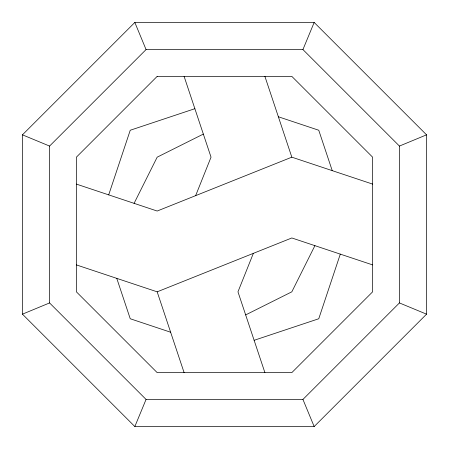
<?xml version="1.0" encoding="UTF-8"?>
<svg xmlns="http://www.w3.org/2000/svg" width="449" height="449" viewBox="0 0 449 449"><rect width="100%" height="100%" fill="white"/><g stroke="black" fill="none" stroke-linecap="round" stroke-linejoin="round"><path stroke-width="0.67" d="M108.697 194.877L130.244 130.244L194.877 108.697M340.303 254.123L318.756 318.756L254.123 340.303M195.646 195.646L211.036 157.172L184.101 76.381M253.354 253.354L237.964 291.828L264.899 372.619M134.835 426.55L314.165 426.55L426.55 314.165L426.55 134.835L314.165 22.45L134.835 22.45L22.45 134.835L22.45 314.165L134.835 426.55L146.065 399.43L302.935 399.43L399.43 302.935L399.43 146.065L302.935 49.57L146.065 49.57L49.57 146.065L49.57 302.935L146.065 399.43M302.935 49.57L314.165 22.45M134.088 203.341L157.172 157.172L203.341 134.088M314.912 245.659L291.828 291.828L245.659 314.912M399.43 146.065L426.55 134.835M22.45 314.165L49.57 302.935M372.619 184.101L291.828 157.172L157.172 211.036L76.381 184.101M76.381 264.899L157.172 291.828L291.828 237.964L372.619 264.899M278.363 116.774L318.756 130.244L332.226 170.637M170.637 332.226L130.244 318.756L116.774 278.363M22.45 134.835L49.57 146.065M399.43 302.935L426.55 314.165M302.935 399.43L314.165 426.55M134.835 22.45L146.065 49.57M264.899 76.381L291.828 157.172M157.172 291.828L184.101 372.619M157.172 76.381L76.381 157.172L76.381 291.828L157.172 372.619L291.828 372.619L372.619 291.828L372.619 157.172L291.828 76.381L157.172 76.381"/></g></svg>
